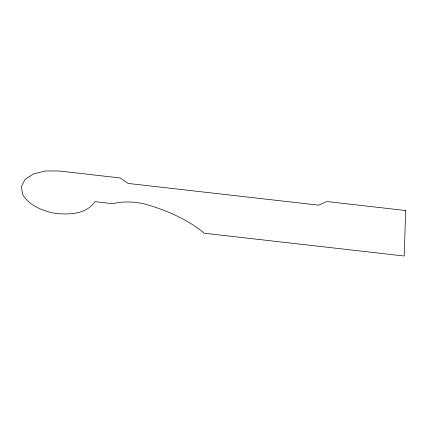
<?xml version="1.0" encoding="UTF-8"?>
<svg xmlns="http://www.w3.org/2000/svg" width="427" height="427" viewBox="0 0 427 427"><rect width="100%" height="100%" fill="white"/><g stroke="black" fill="none" stroke-linecap="round" stroke-linejoin="round"><path stroke-width="0.64" d="M405.65 210.516L404.23 256.029L204.293 233.227A119.806 67.343 8.7 0 0 145.804 204.33A41.654 23.416 8.7 0 0 112.829 203.7L95.024 201.667C85.592 215.144 66.9 215.075 52.238 212.833C40.832 209.961 29.057 205.12 22.69 194.627L21.35 186.615L25.102 179.383L33.445 173.928L45.235 170.992L58.862 170.971L120.259 177.974L128.111 183.439L318.643 205.163L326.778 201.523L405.65 210.516"/></g></svg>
